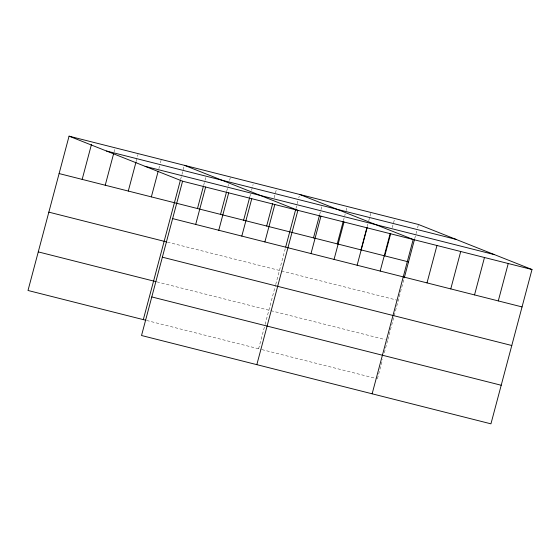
<?xml version="1.0" encoding="UTF-8"?>
<svg xmlns="http://www.w3.org/2000/svg" width="560" height="560" viewBox="0 0 560 560"><rect width="100%" height="100%" fill="white"/><g stroke="black" fill="none" stroke-linecap="round" stroke-linejoin="round"><path stroke-width="0.42" stroke-dasharray="2.8 2.1" d="M114.079 151.977L114.737 149.485M136.255 161.133L138.026 154.483M158.872 168.623L159.537 166.131M160.419 162.806L161.084 160.314M180.607 179.438L181.713 175.287M181.937 174.454L183.925 166.971M203.672 185.269L204.778 181.118M204.995 180.285L205.884 176.96M226.73 191.1L227.836 186.942M228.06 186.116L228.501 184.45M229.607 180.292L230.272 177.8M249.795 196.931L250.677 193.606M251.559 190.281L253.113 184.464M274.183 197.771L276.395 189.462M258.615 348.768L264.866 325.29M265.09 324.45L275.492 285.348M275.709 284.515L285.257 248.633M295.918 208.586L297.024 204.435M297.241 203.602L297.906 201.11M298.788 197.785L299.236 196.119M319.676 214.592L320.782 210.441M321.006 209.608L321.888 206.283M343.434 220.598L344.54 216.44M344.764 215.614L345.205 213.948M346.087 210.623L346.752 208.131M367.199 226.604L367.857 224.112M368.746 220.787L370.734 213.304M392.287 227.626L394.275 220.143M377.419 378.798L382.55 359.513M384.335 352.8L387.681 340.221M387.905 339.388L404.061 278.663M414.715 238.616L415.821 234.458M416.045 233.632L416.71 231.133M417.592 227.815L418.257 225.316M167.447 242.13L397.439 300.265M156.87 281.876L385.224 339.598M146.601 320.46L261.072 349.391M261.891 349.601L376.6 378.595"/><path stroke-width="0.84" d="M69.062 136.164L182.581 181.202L141.526 335.51L490.938 423.836L532 269.521L418.474 224.49L69.062 136.164L28 290.479L145.782 320.25M82.166 179.396L91.455 144.487M105.231 185.227L113.631 153.643M128.289 191.058L136.031 161.966M151.354 196.882L158.207 171.122M143.311 319.627L180.383 180.271M197.477 208.544L203.448 186.102M195.692 224.434L205.646 187.026M220.535 214.375L226.513 191.933M218.757 230.258L228.704 192.857M243.6 220.199L249.571 197.757M241.815 236.089L251.769 198.688M266.665 226.03L272.636 203.588M264.88 241.92L274.827 204.519M285.705 246.953L295.694 209.419M256.83 364.658L297.892 210.343L184.366 165.312M313.481 237.867L319.452 215.425M311.003 253.575L320.95 216.174M337.246 243.873L343.217 221.431M334.061 259.406L344.015 222.005M361.004 249.879L366.975 227.437M357.126 265.237L367.073 227.836M380.184 271.068L390.138 233.66M384.762 255.885L390.733 233.443M372.141 393.806L413.196 239.491L299.677 194.46M404.285 277.823L414.498 239.449M427.007 282.898L436.961 245.497M450.765 288.904L460.719 251.503M474.53 294.91L484.477 257.509M498.288 300.916L508.242 263.515M106.519 151.025L455.938 239.351M145.117 166.341L494.536 254.66M182.581 181.202L532 269.521M59.108 173.565L408.527 261.891M172.634 218.603L522.046 306.922M48.839 212.149L166.621 241.92M162.365 257.18L511.784 345.506M38.269 251.895L156.044 281.666M151.788 296.933L501.207 385.252"/></g></svg>
